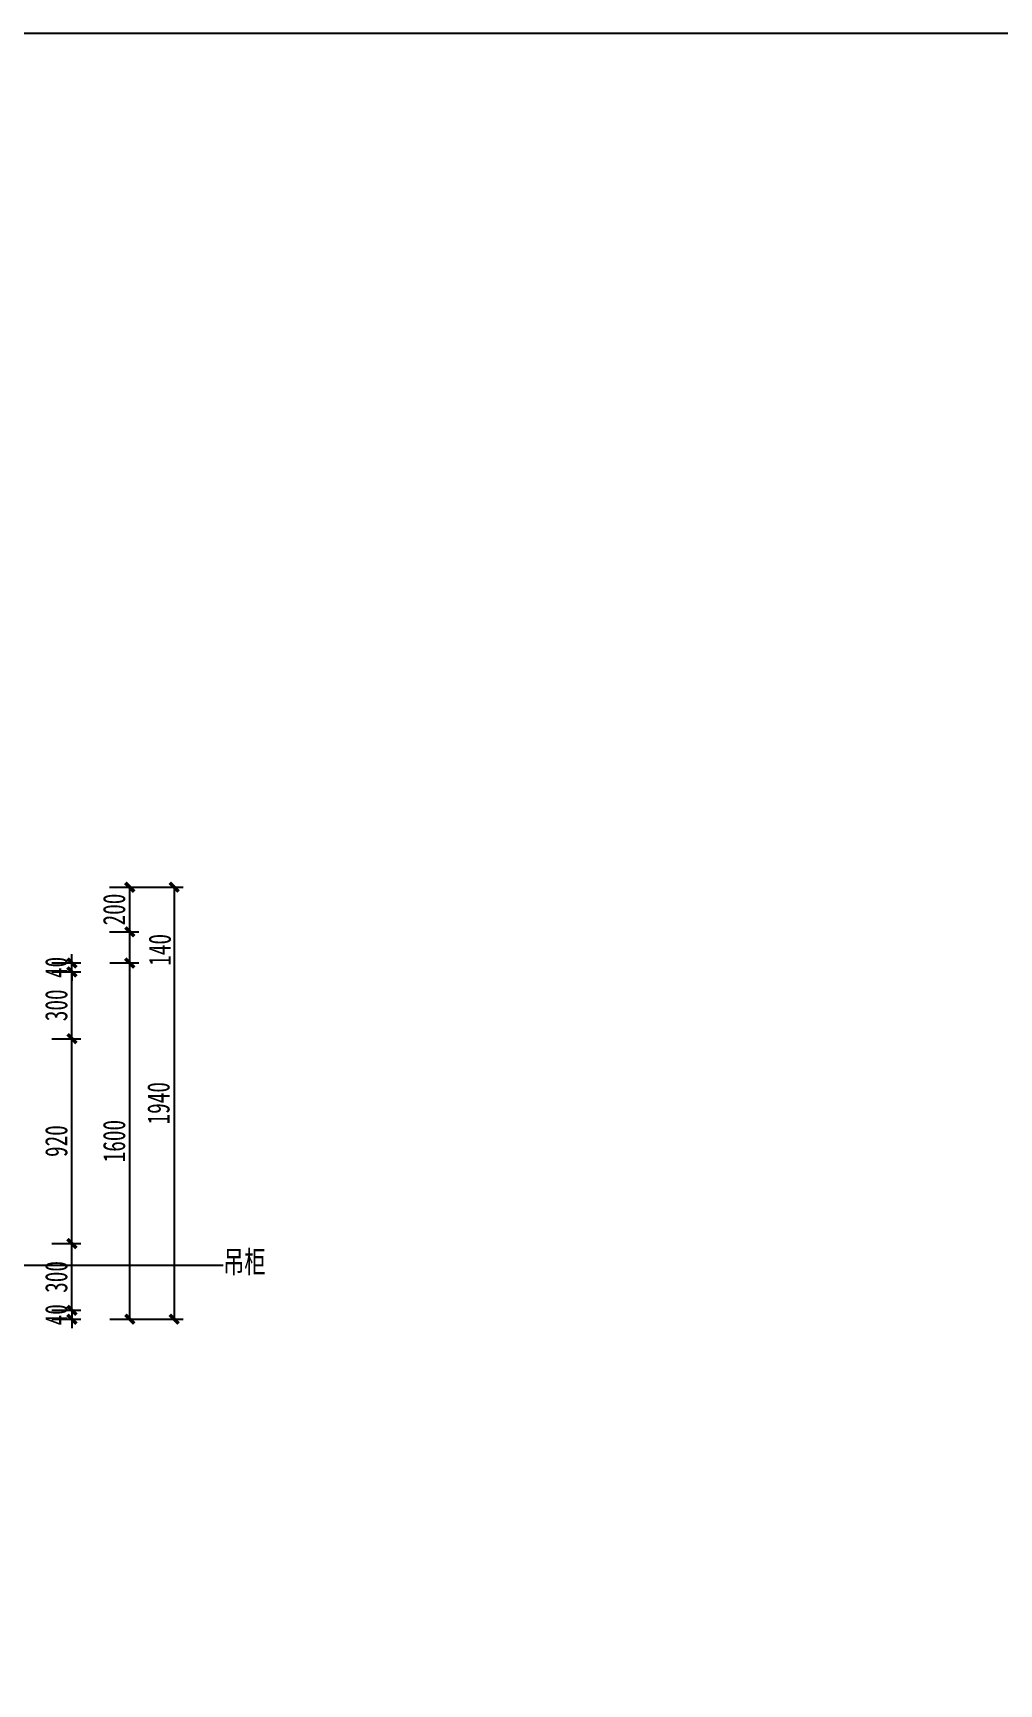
# Model space of a CAD drawing. Header units: millimetres. Extents: x 3104083 to 3173399, y -3165492 to -3044687.
# Drawn here: x 3124948 to 3129284, y -3158078 to -3150663 of the extents above; entities that cross this region are included whole.
import ezdxf

# ---------------------------------------------------------------- set-up
doc = ezdxf.new("R2010")
doc.units = ezdxf.units.MM
doc.header["$LTSCALE"] = 500
doc.header["$MEASUREMENT"] = 0
doc.header["$PDMODE"] = 2
doc.layers.get('0').update_dxf_attribs({"linetype": 'CONTINUOUS'})
doc.layers.get('DEFPOINTS').update_dxf_attribs({"linetype": 'CONTINUOUS'})
doc.layers.add('D-节点尺寸', color=5, linetype='CONTINUOUS')
doc.layers.add('W-基础引线', color=35, linetype='CONTINUOUS')
doc.styles.add('DIM', font='SimSun.ttf', dxfattribs={"width": 0.7})
doc.dimstyles.new('40', dxfattribs={"dimscale": 40, "dimtxt": 2.5, "dimasz": 1, "dimexe": 1, "dimexo": 1, "dimgap": 0.5, "dimtad": 1, "dimdec": 0, "dimzin": 0, "dimdsep": 46, "dimtxsty": 'DIM', "dimblk": 'ARCHTICK', "dimcen": 0, "dimclrd": 5, "dimclre": 5, "dimclrt": 35, "dimadec": 0, "dimazin": 0, "dimtfac": 0.5, "dimtdec": 0, "dimtix": 1, "dimtmove": 2, "dimatfit": 2, "dimldrblk": 'A', "dimfxl": 0, "dimtolj": 1, "dimtzin": 0, "dimlwd": -1, "dimlwe": -1, "dimarcsym": 0})
doc.dimstyles.new('基础引线', dxfattribs={"dimtxt": 3, "dimasz": 0.7, "dimexe": 2, "dimexo": 6, "dimgap": 1, "dimtad": 1, "dimdec": 0, "dimdsep": 46, "dimtxsty": 'Standard', "dimblk1": 'A', "dimblk2": 'A', "dimsah": 1, "dimcen": 3, "dimdle": 200, "dimclrd": 256, "dimclre": 256, "dimclrt": 2, "dimadec": 0, "dimazin": 0, "dimtfac": 1, "dimtdec": 0, "dimtix": 1, "dimtmove": 1, "dimatfit": 3, "dimldrblk": 'A', "dimfxl": 0, "dimtvp": 1, "dimtolj": 1, "dimtzin": 0, "dimarcsym": 0})

# ---------------------------------------------------------------- blocks, each defined once
blk = doc.blocks.new('_ArchTick')
at = {"color": 0, "linetype": 'ByBlock', "const_width": 0.4}
blk.add_lwpolyline([(-0.5, -0.5), (0.5, 0.5)], dxfattribs=at)
blk = doc.blocks.new('*D1925')
at = {"layer": 'D-节点尺寸', "color": 5, "ltscale": 100}
for p, q in [((3125292.7, -3154839.4), (3125422.7, -3154839.4)), ((3125382.7, -3156439.4), (3125382.7, -3154839.4)), ((3125292.7, -3156439.4), (3125422.7, -3156439.4))]:
    blk.add_line(p, q, dxfattribs=at)
at = {"layer": 'DEFPOINTS', "color": 0, "ltscale": 100}
for p in [(3125252.7, -3154839.4), (3125382.7, -3154839.4), (3125252.7, -3156439.4)]:
    blk.add_point(p, dxfattribs=at)
at = {"layer": 'D-节点尺寸', "color": 5, "ltscale": 100, "xscale": 40, "yscale": 40, "zscale": 40}
for p, rotation in [((3125382.7, -3154839.4), 90), ((3125382.7, -3156439.4), 270)]:
    blk.add_blockref('_ArchTick', p, dxfattribs=dict(at, rotation=rotation))
at = {"layer": 'D-节点尺寸', "color": 35, "ltscale": 100, "insert": (3125312.7, -3155639.4), "char_height": 100, "attachment_point": 5, "rotation": 90, "style": 'DIM'}
blk.add_mtext('\\A1;1600', dxfattribs=at)
blk = doc.blocks.new('A')
for p, q in [((-0.37, 0), (-2.13, 0)), ((-1.44, 1.15), (-1.09, 1.44)), ((-1.44, 1.15), (-0.37, 0)), ((-1.44, -1.15), (-0.37, 0)), ((-1.09, 1.44), (0, 0)), ((-1.09, -1.44), (0, 0)), ((-1.44, -1.15), (-1.09, -1.44))]:
    blk.add_line(p, q)
for points in [[(-1.44, 1.15), (-1.09, 1.44), (-0.37, 0), (0, 0)], [(-1.44, -1.15), (-1.09, -1.44), (-0.37, 0), (0, 0)]]:
    blk.add_solid(points)
blk = doc.blocks.new('*D1926')
at = {"layer": 'D-节点尺寸', "color": 5, "ltscale": 100}
for p, q in [((3125291.2, -3154699.4), (3125422.7, -3154699.4)), ((3125382.7, -3154839.4), (3125382.7, -3154699.4)), ((3125292.7, -3154839.4), (3125422.7, -3154839.4))]:
    blk.add_line(p, q, dxfattribs=at)
at = {"layer": 'DEFPOINTS', "color": 0, "ltscale": 100}
for p in [(3125251.2, -3154699.4), (3125382.7, -3154699.4), (3125252.7, -3154839.4)]:
    blk.add_point(p, dxfattribs=at)
at = {"layer": 'D-节点尺寸', "color": 5, "ltscale": 100, "xscale": 40, "yscale": 40, "zscale": 40}
for p, rotation in [((3125382.7, -3154699.4), 90), ((3125382.7, -3154839.4), 270)]:
    blk.add_blockref('_ArchTick', p, dxfattribs=dict(at, rotation=rotation))
at = {"layer": 'D-节点尺寸', "color": 35, "ltscale": 100, "insert": (3125517.7, -3154780.5), "char_height": 100, "attachment_point": 5, "rotation": 90, "style": 'DIM'}
blk.add_mtext('\\A1;140', dxfattribs=at)
blk = doc.blocks.new('*D1927')
at = {"layer": 'D-节点尺寸', "color": 5, "ltscale": 100}
for p, q in [((3125291.2, -3154499.4), (3125422.7, -3154499.4)), ((3125382.7, -3154699.4), (3125382.7, -3154499.4)), ((3125291.2, -3154699.4), (3125422.7, -3154699.4))]:
    blk.add_line(p, q, dxfattribs=at)
at = {"layer": 'DEFPOINTS', "color": 0, "ltscale": 100}
for p in [(3125251.2, -3154499.4), (3125382.7, -3154499.4), (3125251.2, -3154699.4)]:
    blk.add_point(p, dxfattribs=at)
at = {"layer": 'D-节点尺寸', "color": 5, "ltscale": 100, "xscale": 40, "yscale": 40, "zscale": 40}
for p, rotation in [((3125382.7, -3154499.4), 90), ((3125382.7, -3154699.4), 270)]:
    blk.add_blockref('_ArchTick', p, dxfattribs=dict(at, rotation=rotation))
at = {"layer": 'D-节点尺寸', "color": 35, "ltscale": 100, "insert": (3125312.7, -3154599.4), "char_height": 100, "attachment_point": 5, "rotation": 90, "style": 'DIM'}
blk.add_mtext('\\A1;200', dxfattribs=at)
blk = doc.blocks.new('*D1928')
at = {"layer": 'D-节点尺寸', "color": 5, "ltscale": 100}
for p, q in [((3125421.8, -3154499.4), (3125621.8, -3154499.4)), ((3125581.8, -3154499.4), (3125581.8, -3156439.4)), ((3125421.8, -3156439.4), (3125621.8, -3156439.4))]:
    blk.add_line(p, q, dxfattribs=at)
at = {"layer": 'DEFPOINTS', "color": 0, "ltscale": 100}
for p in [(3125251.2, -3154499.4), (3125251.2, -3156439.4), (3125581.8, -3156439.4)]:
    blk.add_point(p, dxfattribs=at)
at = {"layer": 'D-节点尺寸', "color": 5, "ltscale": 100, "xscale": 40, "yscale": 40, "zscale": 40}
for p, rotation in [((3125581.8, -3154499.4), 90), ((3125581.8, -3156439.4), 270)]:
    blk.add_blockref('_ArchTick', p, dxfattribs=dict(at, rotation=rotation))
at = {"layer": 'D-节点尺寸', "color": 35, "ltscale": 100, "insert": (3125511.8, -3155469.4), "char_height": 100, "attachment_point": 5, "rotation": 90, "style": 'DIM'}
blk.add_mtext('\\A1;1940', dxfattribs=at)
blk = doc.blocks.new('*D1929')
at = {"layer": 'D-节点尺寸', "color": 5, "ltscale": 100}
for p, q in [((3125033.1, -3156099.4), (3125163.1, -3156099.4)), ((3125123.1, -3156399.4), (3125123.1, -3156099.4)), ((3125033.1, -3156399.4), (3125163.1, -3156399.4))]:
    blk.add_line(p, q, dxfattribs=at)
at = {"layer": 'DEFPOINTS', "color": 0, "ltscale": 100}
for p in [(3124993.1, -3156099.4), (3125123.1, -3156099.4), (3124993.1, -3156399.4)]:
    blk.add_point(p, dxfattribs=at)
at = {"layer": 'D-节点尺寸', "color": 5, "ltscale": 100, "xscale": 40, "yscale": 40, "zscale": 40}
for p, rotation in [((3125123.1, -3156099.4), 90), ((3125123.1, -3156399.4), 270)]:
    blk.add_blockref('_ArchTick', p, dxfattribs=dict(at, rotation=rotation))
at = {"layer": 'D-节点尺寸', "color": 35, "ltscale": 100, "insert": (3125053.1, -3156249.4), "char_height": 100, "attachment_point": 5, "rotation": 90, "style": 'DIM'}
blk.add_mtext('\\A1;300', dxfattribs=at)
blk = doc.blocks.new('*D1930')
at = {"layer": 'D-节点尺寸', "color": 5, "ltscale": 100}
for p, q in [((3125033.1, -3155179.4), (3125163.1, -3155179.4)), ((3125123.1, -3156099.4), (3125123.1, -3155179.4)), ((3125033.1, -3156099.4), (3125163.1, -3156099.4))]:
    blk.add_line(p, q, dxfattribs=at)
at = {"layer": 'DEFPOINTS', "color": 0, "ltscale": 100}
for p in [(3124993.1, -3155179.4), (3125123.1, -3155179.4), (3124993.1, -3156099.4)]:
    blk.add_point(p, dxfattribs=at)
at = {"layer": 'D-节点尺寸', "color": 5, "ltscale": 100, "xscale": 40, "yscale": 40, "zscale": 40}
for p, rotation in [((3125123.1, -3155179.4), 90), ((3125123.1, -3156099.4), 270)]:
    blk.add_blockref('_ArchTick', p, dxfattribs=dict(at, rotation=rotation))
at = {"layer": 'D-节点尺寸', "color": 35, "ltscale": 100, "insert": (3125053.1, -3155639.4), "char_height": 100, "attachment_point": 5, "rotation": 90, "style": 'DIM'}
blk.add_mtext('\\A1;920', dxfattribs=at)
blk = doc.blocks.new('*D1931')
at = {"layer": 'D-节点尺寸', "color": 5, "ltscale": 100}
for p, q in [((3125033.1, -3154879.4), (3125163.1, -3154879.4)), ((3125123.1, -3155179.4), (3125123.1, -3154879.4)), ((3125033.1, -3155179.4), (3125163.1, -3155179.4))]:
    blk.add_line(p, q, dxfattribs=at)
at = {"layer": 'DEFPOINTS', "color": 0, "ltscale": 100}
for p in [(3124993.1, -3154879.4), (3125123.1, -3154879.4), (3124993.1, -3155179.4)]:
    blk.add_point(p, dxfattribs=at)
at = {"layer": 'D-节点尺寸', "color": 5, "ltscale": 100, "xscale": 40, "yscale": 40, "zscale": 40}
for p, rotation in [((3125123.1, -3154879.4), 90), ((3125123.1, -3155179.4), 270)]:
    blk.add_blockref('_ArchTick', p, dxfattribs=dict(at, rotation=rotation))
at = {"layer": 'D-节点尺寸', "color": 35, "ltscale": 100, "insert": (3125053.1, -3155029.4), "char_height": 100, "attachment_point": 5, "rotation": 90, "style": 'DIM'}
blk.add_mtext('\\A1;300', dxfattribs=at)
blk = doc.blocks.new('*D1932')
at = {"layer": 'D-节点尺寸', "color": 5, "ltscale": 100}
for p, q in [((3125033.1, -3154839.4), (3125163.1, -3154839.4)), ((3125123.1, -3154839.4), (3125123.1, -3154799.4)), ((3125123.1, -3154879.4), (3125123.1, -3154839.4)), ((3125033.1, -3154879.4), (3125163.1, -3154879.4)), ((3125123.1, -3154879.4), (3125123.1, -3154919.4))]:
    blk.add_line(p, q, dxfattribs=at)
at = {"layer": 'DEFPOINTS', "color": 0, "ltscale": 100}
for p in [(3124993.1, -3154839.4), (3125123.1, -3154839.4), (3124993.1, -3154879.4)]:
    blk.add_point(p, dxfattribs=at)
at = {"layer": 'D-节点尺寸', "color": 5, "ltscale": 100, "xscale": 40, "yscale": 40, "zscale": 40}
for p, rotation in [((3125123.1, -3154839.4), 270), ((3125123.1, -3154879.4), 90)]:
    blk.add_blockref('_ArchTick', p, dxfattribs=dict(at, rotation=rotation))
at = {"layer": 'D-节点尺寸', "color": 35, "ltscale": 100, "insert": (3125053.1, -3154859.4), "char_height": 100, "attachment_point": 5, "rotation": 90, "style": 'DIM'}
blk.add_mtext('\\A1;40', dxfattribs=at)
blk = doc.blocks.new('*D1933')
at = {"layer": 'D-节点尺寸', "color": 5, "ltscale": 100}
for p, q in [((3125033.1, -3156399.4), (3125163.1, -3156399.4)), ((3125123.1, -3156399.4), (3125123.1, -3156359.4)), ((3125123.1, -3156399.4), (3125123.1, -3156439.4)), ((3125033.1, -3156439.4), (3125163.1, -3156439.4)), ((3125123.1, -3156439.4), (3125123.1, -3156479.4))]:
    blk.add_line(p, q, dxfattribs=at)
at = {"layer": 'DEFPOINTS', "color": 0, "ltscale": 100}
for p in [(3124993.1, -3156399.4), (3124993.1, -3156439.4), (3125123.1, -3156439.4)]:
    blk.add_point(p, dxfattribs=at)
at = {"layer": 'D-节点尺寸', "color": 5, "ltscale": 100, "xscale": 40, "yscale": 40, "zscale": 40}
for p, rotation in [((3125123.1, -3156399.4), 270), ((3125123.1, -3156439.4), 90)]:
    blk.add_blockref('_ArchTick', p, dxfattribs=dict(at, rotation=rotation))
at = {"layer": 'D-节点尺寸', "color": 35, "ltscale": 100, "insert": (3125053.1, -3156419.4), "char_height": 100, "attachment_point": 5, "rotation": 90, "style": 'DIM'}
blk.add_mtext('\\A1;40', dxfattribs=at)

msp = doc.modelspace()

# ---------------------------------------------------------------- linework, layer by layer
at = {"layer": 'D-节点尺寸', "color": 251, "ltscale": 100}
msp.add_lwpolyline([(3104083.146, -3150662.751), (3173399.353, -3150662.751), (3173399.353, -3165492.393), (3104083.146, -3165492.393)], close=True, dxfattribs=at)

# ---------------------------------------------------------------- texts
at = {"layer": 'D-节点尺寸', "color": 35, "ltscale": 100, "insert": (3125897.144, -3156187.357), "char_height": 100, "attachment_point": 5, "style": 'DIM'}
msp.add_mtext_dynamic_manual_height_columns('吊柜', width=1011.95328, gutter_width=400, heights=[0], dxfattribs=at)

# ---------------------------------------------------------------- dimensions: what is measured, and where the dimension line sits
at = {"layer": 'D-节点尺寸', "color": 251, "ltscale": 100}
for base, p1, p2, picture, middle in [((3125382.743, -3154499.407, 0), (3125251.213, -3154699.407, 0), (3125251.213, -3154499.407, 0), '*D1927', (3125312.743, -3154599.407, 0)), ((3125581.767, -3156439.407, 0), (3125251.213, -3154499.407, 0), (3125251.213, -3156439.407, 0), '*D1928', (3125511.767, -3155469.407, 0)), ((3125123.058, -3154839.407, 0), (3124993.058, -3154879.407, 0), (3124993.058, -3154839.407, 0), '*D1932', (3125053.058, -3154859.407, 0)), ((3125123.058, -3154879.407, 0), (3124993.058, -3155179.407, 0), (3124993.058, -3154879.407, 0), '*D1931', (3125053.058, -3155029.407, 0)), ((3125382.743, -3154839.407, 0), (3125252.743, -3156439.407, 0), (3125252.743, -3154839.407, 0), '*D1925', (3125312.743, -3155639.407, 0)), ((3125123.058, -3155179.407, 0), (3124993.058, -3156099.407, 0), (3124993.058, -3155179.407, 0), '*D1930', (3125053.058, -3155639.407, 0)), ((3125123.058, -3156099.407, 0), (3124993.058, -3156399.407, 0), (3124993.058, -3156099.407, 0), '*D1929', (3125053.058, -3156249.407, 0)), ((3125123.058, -3156439.407, 0), (3124993.058, -3156399.407, 0), (3124993.058, -3156439.407, 0), '*D1933', (3125053.058, -3156419.407, 0))]:
    dim = msp.add_linear_dim(base=base, p1=p1, p2=p2, angle=90, dimstyle='40', dxfattribs=at)
    dim.commit()
    dim.dimension.update_dxf_attribs({"geometry": picture, "text_midpoint": middle})
dim = msp.add_linear_dim(base=(3125382.743, -3154699.407, 0), p1=(3125252.743, -3154839.407, 0), p2=(3125251.213, -3154699.407, 0), angle=90, dimstyle='40', dxfattribs=at)
dim.commit()
dim.dimension.update_dxf_attribs({"geometry": '*D1926', "text_midpoint": (3125517.743, -3154780.52, 0), "dimtype": 160})

# ---------------------------------------------------------------- leaders
at = {"layer": 'W-基础引线'}
msp.add_leader([(3124591.813, -3156195.96), (3125802.17, -3156195.96)], dimstyle='基础引线', override={"dimasz": 20}, dxfattribs=at)

doc.saveas('drawing.dxf')
